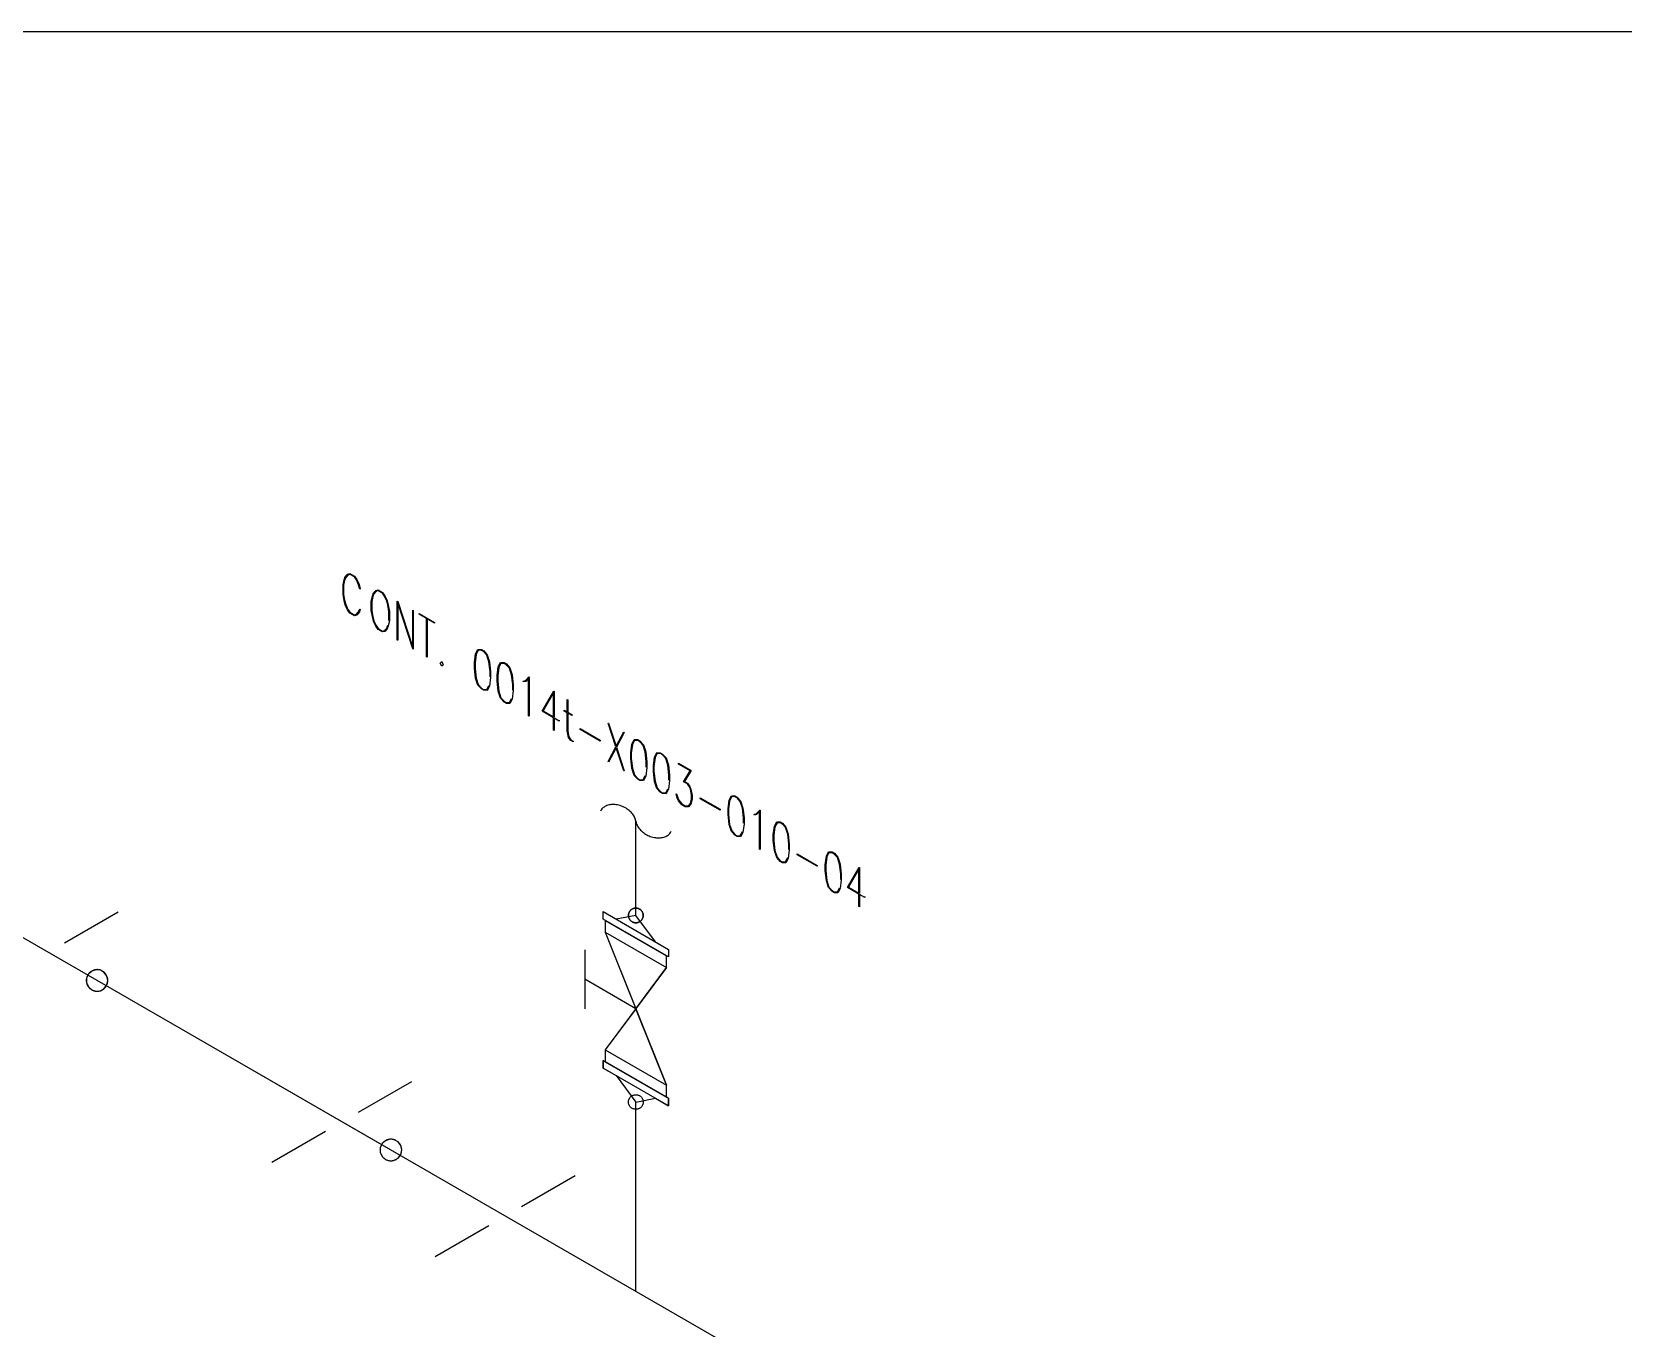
# Model space of a CAD drawing. Extents: x 0 to 17.2, y 0.1 to 11.3.
# Drawn here: x 4.374 to 8.573, y 7.746 to 11.167 of the extents above; entities that cross this region are included whole.
import ezdxf

# ---------------------------------------------------------------- set-up
doc = ezdxf.new("R2010")
doc.units = 0
for name, color, linetype in [('3', 1, 'CONTINUOUS'), ('BORDER', 3, 'CONTINUOUS'), ('COMP', 1, 'CONTINUOUS'), ('Continuation', 7, 'CONTINUOUS'), ('FITTINGS', 4, 'CONTINUOUS'), ('PIPE', 7, 'CONTINUOUS'), ('PIPE-ANNO', 150, 'CONTINUOUS'), ('UNAS.PIPE', 251, 'CONTINUOUS'), ('Welds', 7, 'CONTINUOUS')]:
    doc.layers.add(name, color=color, linetype=linetype)

msp = doc.modelspace()

# ---------------------------------------------------------------- linework, layer by layer
at = {"layer": '3'}
msp.add_lwpolyline([(5.9775, 8.3594), (5.9786, 8.3587), (5.9797, 8.3579), (5.9808, 8.3571), (5.9818, 8.3561), (5.9827, 8.3551), (5.9835, 8.354), (5.9843, 8.3529), (5.9849, 8.3517), (5.9855, 8.3505), (5.986, 8.3493), (5.9864, 8.348), (5.9868, 8.3467), (5.987, 8.3453), (5.9872, 8.344), (5.9872, 8.3426), (5.9872, 8.3413), (5.987, 8.3399), (5.9868, 8.3386), (5.9864, 8.3373), (5.986, 8.336), (5.9855, 8.3348), (5.9849, 8.3335), (5.9843, 8.3324), (5.9835, 8.3312), (5.9827, 8.3302), (5.9818, 8.3292), (5.9808, 8.3282), (5.9797, 8.3274), (5.9786, 8.3266), (5.9775, 8.3258), (5.9763, 8.3252), (5.9751, 8.3247), (5.9738, 8.3242), (5.9725, 8.3238), (5.9712, 8.3235), (5.9698, 8.3234), (5.9685, 8.3233), (5.9671, 8.3233), (5.9658, 8.3234), (5.9644, 8.3235), (5.9631, 8.3238), (5.9618, 8.3242), (5.9605, 8.3247), (5.9581, 8.3258), (5.9581, 8.3258), (5.957, 8.3266), (5.9559, 8.3274), (5.9548, 8.3282), (5.9538, 8.3292), (5.9529, 8.3302), (5.9521, 8.3312), (5.9514, 8.3324), (5.9507, 8.3335), (5.9501, 8.3348), (5.9496, 8.336), (5.9492, 8.3373), (5.9488, 8.3386), (5.9486, 8.3399), (5.9484, 8.3413), (5.9484, 8.3426), (5.9484, 8.344), (5.9486, 8.3453), (5.9488, 8.3467), (5.9492, 8.348), (5.9496, 8.3493), (5.9501, 8.3505), (5.9507, 8.3517), (5.9514, 8.3529), (5.9521, 8.354), (5.9529, 8.3551), (5.9538, 8.3561), (5.9548, 8.3571), (5.9559, 8.3579), (5.957, 8.3587), (5.9581, 8.3594), (5.9593, 8.3601), (5.9605, 8.3606), (5.9618, 8.3611), (5.9631, 8.3615), (5.9644, 8.3617), (5.9658, 8.3619), (5.9671, 8.362), (5.9685, 8.362), (5.9698, 8.3619), (5.9712, 8.3617), (5.9725, 8.3615), (5.9738, 8.3611), (5.9751, 8.3606), (5.9775, 8.3594)], dxfattribs=at)
at = {"layer": 'BORDER'}
msp.add_lwpolyline([(0.1692, 0.2247), (17.0808, 0.2247), (17.0808, 11.1675), (0.1692, 11.1675), (0.1692, 0.2247)], dxfattribs=at)
at = {"layer": 'COMP'}
for points in [[(5.9678, 8.3426), (6.0195, 8.3526), (6.054, 8.3327), (6.054, 8.3526), (5.8816, 8.4521), (5.8816, 8.4322), (5.9161, 8.4123), (5.9678, 8.3426)], [(5.8816, 8.4521), (6.054, 8.3526), (6.054, 8.3327), (5.8816, 8.4322), (5.8816, 8.4521)], [(5.9161, 8.4123), (5.9678, 8.3426), (6.0195, 8.3526)]]:
    msp.add_lwpolyline(points, dxfattribs=at)
at = {"layer": 'Continuation'}
for points in [[(5.2403, 9.6423), (5.2374, 9.6341), (5.2314, 9.6276), (5.2253, 9.6262), (5.2133, 9.6332), (5.2072, 9.6416), (5.2012, 9.655), (5.1983, 9.6668), (5.1953, 9.6834), (5.1953, 9.708), (5.1983, 9.7211), (5.2012, 9.7295), (5.2072, 9.736), (5.2133, 9.7375), (5.2253, 9.7306), (5.2314, 9.722), (5.2374, 9.7086), (5.2403, 9.697), (5.2391, 9.6966), (5.2362, 9.7078), (5.2305, 9.7206), (5.225, 9.7285), (5.2136, 9.7351), (5.208, 9.7336), (5.2023, 9.7274), (5.1994, 9.7196), (5.1966, 9.7069), (5.1966, 9.6829), (5.1994, 9.6669), (5.2023, 9.6558), (5.208, 9.643), (5.2136, 9.6351), (5.225, 9.6285), (5.2305, 9.63), (5.2362, 9.6362), (5.2391, 9.6441), (5.2403, 9.6423)], [(5.3147, 9.5995), (5.3118, 9.5912), (5.3058, 9.5847), (5.2997, 9.5833), (5.2876, 9.5902), (5.2816, 9.5986), (5.2755, 9.6121), (5.2726, 9.6238), (5.2696, 9.6404), (5.2696, 9.665), (5.2726, 9.6782), (5.2755, 9.6865), (5.2816, 9.693), (5.2876, 9.6946), (5.2997, 9.6876), (5.3058, 9.6791), (5.3118, 9.6656), (5.3147, 9.6539), (5.3177, 9.6373), (5.3177, 9.6127), (5.3147, 9.5995)], [(5.3164, 9.6137), (5.3164, 9.6378), (5.3135, 9.6537), (5.3106, 9.6649), (5.3049, 9.6777), (5.2993, 9.6856), (5.288, 9.6921), (5.2824, 9.6907), (5.2767, 9.6844), (5.2738, 9.6767), (5.271, 9.664), (5.271, 9.6399), (5.2738, 9.624), (5.2767, 9.6128), (5.2824, 9.6001), (5.288, 9.5921), (5.2993, 9.5856), (5.3049, 9.5871), (5.3106, 9.5933), (5.3135, 9.601)], [(5.3804, 9.5376), (5.379, 9.5385), (5.3395, 9.6599), (5.3395, 9.5613), (5.3382, 9.562), (5.3382, 9.6643), (5.3396, 9.6635), (5.3791, 9.5421), (5.3791, 9.6407), (5.3804, 9.6399), (5.3804, 9.5376)], [(5.4155, 9.5174), (5.4155, 9.6185), (5.3957, 9.6299), (5.3957, 9.6322), (5.4366, 9.6086), (5.4366, 9.6063), (5.4168, 9.6178), (5.4168, 9.5166), (5.4155, 9.5174)], [(5.5815, 9.4406), (5.5754, 9.429), (5.5663, 9.4293), (5.5603, 9.4328), (5.5512, 9.443), (5.5451, 9.4616), (5.5422, 9.4879), (5.5422, 9.5028), (5.5451, 9.5257), (5.5512, 9.5374), (5.5603, 9.5372), (5.5663, 9.5337), (5.5754, 9.5234), (5.5815, 9.5047), (5.5844, 9.4785), (5.5844, 9.4635), (5.5815, 9.4406)], [(5.5831, 9.4646), (5.5831, 9.4789), (5.5802, 9.5047), (5.5746, 9.522), (5.5662, 9.5315), (5.5605, 9.5348), (5.5521, 9.535), (5.5464, 9.5242), (5.5435, 9.5017), (5.5435, 9.4875), (5.5464, 9.4617), (5.5521, 9.4444), (5.5605, 9.4348), (5.5662, 9.4315), (5.5746, 9.4314), (5.5802, 9.4422)], [(5.4555, 9.4929), (5.4516, 9.5014), (5.4555, 9.5056), (5.4593, 9.497), (5.4555, 9.4929)], [(5.6413, 9.4061), (5.6352, 9.3945), (5.6261, 9.3948), (5.62, 9.3983), (5.611, 9.4085), (5.6049, 9.4271), (5.6019, 9.4534), (5.6019, 9.4683), (5.6049, 9.4912), (5.611, 9.5029), (5.62, 9.5027), (5.6261, 9.4992), (5.6352, 9.4889), (5.6413, 9.4702), (5.6442, 9.444), (5.6442, 9.429), (5.6413, 9.4061)], [(5.6429, 9.4301), (5.6429, 9.4444), (5.6399, 9.4702), (5.6343, 9.4875), (5.6259, 9.497), (5.6202, 9.5003), (5.6118, 9.5005), (5.6062, 9.4897), (5.6033, 9.4672), (5.6033, 9.453), (5.6062, 9.4272), (5.6118, 9.4099), (5.6202, 9.4003), (5.6259, 9.397), (5.6343, 9.3969), (5.6399, 9.4077)], [(5.6864, 9.361), (5.685, 9.3617), (5.685, 9.4614), (5.6774, 9.4528), (5.6715, 9.4514), (5.6708, 9.4537), (5.6766, 9.4553), (5.6855, 9.4649), (5.6864, 9.4643), (5.6864, 9.361)], [(5.7659, 9.3503), (5.7659, 9.348), (5.752, 9.3561), (5.752, 9.3231), (5.7507, 9.3239), (5.7507, 9.3569), (5.7208, 9.3741), (5.751, 9.4271), (5.752, 9.4265), (5.752, 9.3583)], [(5.7507, 9.3591), (5.7507, 9.4226), (5.7234, 9.3748), (5.7507, 9.3591)], [(5.8023, 9.2931), (5.7963, 9.2966), (5.79, 9.3052), (5.787, 9.3222), (5.787, 9.37), (5.7789, 9.3746), (5.7789, 9.3768), (5.787, 9.3722), (5.787, 9.4052), (5.7884, 9.4044), (5.7884, 9.3714), (5.7994, 9.365), (5.7994, 9.3628), (5.7884, 9.3692), (5.7884, 9.3217), (5.7912, 9.3062), (5.7966, 9.2985), (5.8023, 9.2952), (5.8023, 9.2931)], [(5.8212, 9.3281), (5.8737, 9.2978), (5.8737, 9.2955), (5.8212, 9.3259), (5.8212, 9.3281)], [(5.9359, 9.2165), (5.916, 9.2775), (5.8961, 9.2395), (5.8949, 9.2412), (5.9152, 9.2801), (5.8949, 9.3422), (5.8961, 9.3427), (5.916, 9.2816), (5.9359, 9.3198), (5.937, 9.318), (5.9168, 9.279), (5.937, 9.2169), (5.9359, 9.2165)], [(5.9939, 9.2025), (5.9878, 9.1909), (5.9787, 9.1912), (5.9727, 9.1947), (5.9636, 9.2049), (5.9575, 9.2235), (5.9546, 9.2498), (5.9546, 9.2647), (5.9575, 9.2876), (5.9636, 9.2993), (5.9727, 9.2991), (5.9787, 9.2956), (5.9878, 9.2853), (5.9939, 9.2666), (5.9968, 9.2404), (5.9968, 9.2254), (5.9939, 9.2025)], [(5.9955, 9.2265), (5.9955, 9.2408), (5.9926, 9.2666), (5.987, 9.2839), (5.9786, 9.2934), (5.9729, 9.2967), (5.9645, 9.2969), (5.9588, 9.2861), (5.9559, 9.2636), (5.9559, 9.2494), (5.9588, 9.2236), (5.9645, 9.2063), (5.9729, 9.1967), (5.9786, 9.1934), (5.987, 9.1933), (5.9926, 9.2041)], [(6.0537, 9.168), (6.0476, 9.1564), (6.0385, 9.1567), (6.0324, 9.1602), (6.0234, 9.1704), (6.0173, 9.189), (6.0144, 9.2153), (6.0144, 9.2302), (6.0173, 9.2531), (6.0234, 9.2648), (6.0324, 9.2646), (6.0385, 9.2611), (6.0476, 9.2508), (6.0537, 9.2321), (6.0566, 9.2059), (6.0566, 9.1909), (6.0537, 9.168)], [(6.0553, 9.192), (6.0553, 9.2063), (6.0523, 9.2321), (6.0468, 9.2494), (6.0383, 9.2589), (6.0326, 9.2622), (6.0242, 9.2624), (6.0186, 9.2516), (6.0157, 9.2291), (6.0157, 9.2149), (6.0186, 9.1891), (6.0242, 9.1718), (6.0326, 9.1622), (6.0383, 9.1589), (6.0468, 9.1588), (6.0523, 9.1696)], [(6.0806, 9.2367), (6.1141, 9.2174), (6.0966, 9.1886), (6.1041, 9.1842), (6.1102, 9.1757), (6.1133, 9.1686), (6.1163, 9.1519), (6.1163, 9.1418), (6.1133, 9.1285), (6.1072, 9.1219), (6.0982, 9.1222), (6.0893, 9.1274), (6.0803, 9.1375), (6.0771, 9.1445), (6.0742, 9.156), (6.0754, 9.1564), (6.0783, 9.1452), (6.0809, 9.139), (6.0895, 9.1294), (6.0981, 9.1244), (6.1066, 9.1242), (6.1122, 9.1304), (6.115, 9.1429), (6.115, 9.1524), (6.1122, 9.1682), (6.1094, 9.1742), (6.1038, 9.1822), (6.0939, 9.1879), (6.1114, 9.2167), (6.0806, 9.2345), (6.0806, 9.2367)], [(6.1374, 9.1455), (6.19, 9.1152), (6.19, 9.1129), (6.1374, 9.1433), (6.1374, 9.1455)], [(6.2504, 9.0544), (6.2443, 9.0428), (6.2352, 9.0431), (6.2292, 9.0466), (6.2201, 9.0568), (6.2141, 9.0754), (6.2111, 9.1017), (6.2111, 9.1166), (6.2141, 9.1395), (6.2201, 9.1512), (6.2292, 9.151), (6.2352, 9.1475), (6.2443, 9.1372), (6.2504, 9.1185), (6.2533, 9.0923), (6.2533, 9.0773), (6.2504, 9.0544)], [(6.252, 9.0784), (6.252, 9.0927), (6.2491, 9.1185), (6.2435, 9.1358), (6.2351, 9.1453), (6.2294, 9.1486), (6.221, 9.1488), (6.2154, 9.138), (6.2125, 9.1155), (6.2125, 9.1013), (6.2154, 9.0755), (6.221, 9.0582), (6.2294, 9.0486), (6.2351, 9.0453), (6.2435, 9.0452), (6.2491, 9.056)], [(6.2956, 9.0093), (6.2942, 9.01), (6.2942, 9.1097), (6.2866, 9.1011), (6.2806, 9.0997), (6.28, 9.102), (6.2857, 9.1036), (6.2946, 9.1132), (6.2956, 9.1126), (6.2956, 9.0093)], [(6.3699, 8.9854), (6.3638, 8.9738), (6.3547, 8.9741), (6.3487, 8.9776), (6.3396, 8.9878), (6.3335, 9.0064), (6.3306, 9.0327), (6.3306, 9.0476), (6.3335, 9.0705), (6.3396, 9.0822), (6.3487, 9.082), (6.3547, 9.0785), (6.3638, 9.0682), (6.3699, 9.0495), (6.3728, 9.0233), (6.3728, 9.0083), (6.3699, 8.9854)], [(6.3715, 9.0094), (6.3715, 9.0237), (6.3686, 9.0495), (6.363, 9.0668), (6.3546, 9.0763), (6.3489, 9.0796), (6.3405, 9.0798), (6.3349, 9.069), (6.332, 9.0465), (6.332, 9.0323), (6.3349, 9.0065), (6.3405, 8.9892), (6.3489, 8.9796), (6.3546, 8.9763), (6.363, 8.9762), (6.3686, 8.987)], [(6.3939, 8.9974), (6.4465, 8.9671), (6.4465, 8.9648), (6.3939, 8.9952), (6.3939, 8.9974)], [(6.507, 8.9063), (6.5008, 8.8947), (6.4918, 8.895), (6.4857, 8.8985), (6.4766, 8.9087), (6.4706, 8.9273), (6.4676, 8.9536), (6.4676, 8.9685), (6.4706, 8.9914), (6.4766, 9.0031), (6.4857, 9.0029), (6.4918, 8.9994), (6.5008, 8.9891), (6.507, 8.9704), (6.5099, 8.9442), (6.5099, 8.9292), (6.507, 8.9063)], [(6.5085, 8.9303), (6.5085, 8.9446), (6.5056, 8.9704), (6.5, 8.9877), (6.4916, 8.9972), (6.4859, 9.0005), (6.4775, 9.0007), (6.4719, 8.9899), (6.469, 8.9674), (6.469, 8.9532), (6.4719, 8.9274), (6.4775, 8.9101), (6.4859, 8.9005), (6.4916, 8.8972), (6.5, 8.8971), (6.5056, 8.9079)], [(6.5719, 8.885), (6.5719, 8.8827), (6.5579, 8.8908), (6.5579, 8.8578), (6.5566, 8.8586), (6.5566, 8.8916), (6.5267, 8.9088), (6.5569, 8.9617), (6.5579, 8.9612), (6.5579, 8.893)], [(6.5566, 8.8938), (6.5566, 8.9573), (6.5294, 8.9095), (6.5566, 8.8938)]]:
    msp.add_lwpolyline(points, dxfattribs=at)
at = {"layer": 'FITTINGS'}
for points in [[(4.4602, 8.7632), (4.6016, 8.8449)], [(6.0486, 8.3557), (6.0486, 8.3868), (5.9678, 8.5889), (6.0486, 8.6977), (6.0486, 8.7288), (5.887, 8.822), (5.887, 8.791), (5.9678, 8.5889), (5.887, 8.4801), (5.887, 8.449), (6.0486, 8.3557)], [(5.887, 8.822), (6.0486, 8.7288)], [(5.887, 8.791), (6.0486, 8.6977)], [(5.887, 8.791), (6.0486, 8.3868)], [(5.8332, 8.7443), (5.8332, 8.5889)], [(6.0486, 8.6977), (5.887, 8.4801)], [(5.9678, 8.5889), (5.8332, 8.6666)], [(5.887, 8.4801), (6.0486, 8.3868)], [(5.887, 8.449), (6.0486, 8.3557)], [(5.2356, 8.3156), (5.3769, 8.3972)], [(5.0075, 8.1839), (5.1489, 8.2656)], [(5.6663, 8.0669), (5.8077, 8.1485)], [(5.4383, 7.9352), (5.5797, 8.0169)]]:
    msp.add_lwpolyline(points, dxfattribs=at)
at = {"layer": 'PIPE'}
for points in [[(2.5646, 9.8076), (5.3215, 8.216)], [(4.9555, 8.4272), (13.6153, 3.4275)], [(5.9678, 7.8428), (5.9678, 8.3426)]]:
    msp.add_lwpolyline(points, dxfattribs=at)
at = {"layer": 'PIPE-ANNO'}
for points in [[(5.9678, 9.0838), (5.9673, 9.0865), (5.9666, 9.0892), (5.9656, 9.0919), (5.9644, 9.0946), (5.963, 9.0972), (5.9614, 9.0999), (5.9596, 9.1024), (5.9576, 9.1049), (5.9554, 9.1073), (5.9531, 9.1097), (5.9506, 9.1119), (5.9479, 9.114), (5.9451, 9.116), (5.9422, 9.1179), (5.9391, 9.1197), (5.936, 9.1212), (5.9328, 9.1227), (5.9296, 9.1239), (5.9262, 9.125), (5.9229, 9.126), (5.9196, 9.1267), (5.9162, 9.1273), (5.9129, 9.1276), (5.9096, 9.1278), (5.9063, 9.1278), (5.9031, 9.1276), (5.9, 9.1273), (5.897, 9.1267), (5.8942, 9.126), (5.8914, 9.125), (5.8888, 9.1239), (5.8863, 9.1227), (5.884, 9.1212), (5.8819, 9.1197), (5.8799, 9.1179), (5.8782, 9.1161), (5.8766, 9.1141), (5.8753, 9.1119), (5.8743, 9.11)], [(5.9678, 9.0838), (5.9683, 9.0812), (5.969, 9.0785), (5.97, 9.0758), (5.9712, 9.0731), (5.9726, 9.0704), (5.9742, 9.0678), (5.976, 9.0653), (5.978, 9.0628), (5.9802, 9.0603), (5.9825, 9.058), (5.985, 9.0558), (5.9877, 9.0536), (5.9905, 9.0516), (5.9934, 9.0498), (5.9965, 9.048), (5.9996, 9.0465), (6.0028, 9.045), (6.006, 9.0438), (6.0094, 9.0427), (6.0127, 9.0417), (6.016, 9.041), (6.0194, 9.0404), (6.0227, 9.0401), (6.026, 9.0399), (6.0293, 9.0399), (6.0325, 9.0401), (6.0356, 9.0404), (6.0386, 9.041), (6.0414, 9.0417), (6.0442, 9.0427), (6.0468, 9.0438), (6.0493, 9.045), (6.0516, 9.0464), (6.0537, 9.048), (6.0557, 9.0498), (6.0574, 9.0516), (6.059, 9.0536), (6.0603, 9.0558), (6.0613, 9.0577)]]:
    msp.add_lwpolyline(points, dxfattribs=at)
at = {"layer": 'UNAS.PIPE'}
for points in [[(5.9678, 8.8351), (5.9678, 9.0838)], [(6.054, 8.7256), (5.8816, 8.8252), (5.8816, 8.8451), (6.054, 8.7456), (6.054, 8.7256)], [(6.0195, 8.7655), (5.9678, 8.8351), (5.9161, 8.8252)], [(5.9581, 8.8183), (5.957, 8.8191), (5.9559, 8.8199), (5.9548, 8.8207), (5.9538, 8.8217), (5.9529, 8.8227), (5.9521, 8.8237), (5.9514, 8.8249), (5.9507, 8.826), (5.9501, 8.8273), (5.9496, 8.8285), (5.9492, 8.8298), (5.9488, 8.8311), (5.9486, 8.8324), (5.9484, 8.8338), (5.9484, 8.8351), (5.9484, 8.8365), (5.9486, 8.8378), (5.9488, 8.8392), (5.9492, 8.8405), (5.9496, 8.8418), (5.9501, 8.843), (5.9507, 8.8443), (5.9514, 8.8454), (5.9521, 8.8465), (5.9529, 8.8476), (5.9538, 8.8486), (5.9548, 8.8496), (5.9559, 8.8504), (5.957, 8.8512), (5.9581, 8.8519), (5.9593, 8.8526), (5.9605, 8.8531), (5.9618, 8.8536), (5.9631, 8.854), (5.9644, 8.8542), (5.9658, 8.8544), (5.9671, 8.8545), (5.9685, 8.8545), (5.9698, 8.8544), (5.9712, 8.8542), (5.9725, 8.854), (5.9738, 8.8536), (5.9751, 8.8531), (5.9775, 8.8519), (5.9786, 8.8512), (5.9797, 8.8504), (5.9808, 8.8496), (5.9818, 8.8486), (5.9827, 8.8476), (5.9835, 8.8465), (5.9843, 8.8454), (5.9849, 8.8443), (5.9855, 8.843), (5.986, 8.8418), (5.9864, 8.8405), (5.9868, 8.8392), (5.987, 8.8378), (5.9872, 8.8365), (5.9872, 8.8351), (5.9872, 8.8338), (5.987, 8.8324), (5.9868, 8.8311), (5.9864, 8.8298), (5.986, 8.8285), (5.9855, 8.8273), (5.9849, 8.826), (5.9843, 8.8249), (5.9835, 8.8237), (5.9827, 8.8227), (5.9818, 8.8217), (5.9808, 8.8207), (5.9797, 8.8199), (5.9786, 8.8191), (5.9775, 8.8183), (5.9763, 8.8177), (5.9751, 8.8172), (5.9738, 8.8167), (5.9725, 8.8163), (5.9712, 8.816), (5.9698, 8.8159), (5.9685, 8.8158), (5.9671, 8.8158), (5.9658, 8.8159), (5.9644, 8.816), (5.9631, 8.8163), (5.9618, 8.8167), (5.9605, 8.8172), (5.9581, 8.8183)], [(5.9872, 8.8351), (5.9872, 8.8365), (5.987, 8.8378), (5.9868, 8.8392), (5.9864, 8.8405), (5.986, 8.8418), (5.9855, 8.843), (5.9849, 8.8443), (5.9843, 8.8454), (5.9835, 8.8465), (5.9827, 8.8476), (5.9818, 8.8486), (5.9808, 8.8496), (5.9797, 8.8504), (5.9786, 8.8512), (5.9775, 8.8519), (5.9763, 8.8526), (5.9751, 8.8531), (5.9738, 8.8536), (5.9725, 8.854), (5.9712, 8.8542), (5.9698, 8.8544), (5.9685, 8.8545), (5.9671, 8.8545), (5.9658, 8.8544), (5.9644, 8.8542), (5.9631, 8.854), (5.9618, 8.8536), (5.9605, 8.8531), (5.9593, 8.8526), (5.9581, 8.8519), (5.957, 8.8512), (5.9559, 8.8504), (5.9548, 8.8496), (5.9538, 8.8486), (5.9529, 8.8476), (5.9521, 8.8465), (5.9514, 8.8454), (5.9507, 8.8443), (5.9501, 8.843), (5.9496, 8.8418), (5.9492, 8.8405), (5.9488, 8.8392), (5.9486, 8.8378), (5.9484, 8.8365), (5.9484, 8.8351), (5.9484, 8.8338), (5.9486, 8.8324), (5.9488, 8.8311), (5.9492, 8.8298), (5.9496, 8.8285), (5.9501, 8.8273), (5.9507, 8.826), (5.9514, 8.8249), (5.9521, 8.8237), (5.9529, 8.8227), (5.9538, 8.8217), (5.9548, 8.8207), (5.9559, 8.8199), (5.957, 8.8191), (5.9581, 8.8183), (5.9593, 8.8177), (5.9605, 8.8172), (5.9618, 8.8167), (5.9631, 8.8163), (5.9644, 8.816), (5.9658, 8.8159), (5.9671, 8.8158), (5.9685, 8.8158), (5.9698, 8.8159), (5.9712, 8.816), (5.9725, 8.8163), (5.9738, 8.8167), (5.9751, 8.8172), (5.9763, 8.8177), (5.9775, 8.8183), (5.9786, 8.8191), (5.9797, 8.8199), (5.9808, 8.8207), (5.9818, 8.8217), (5.9827, 8.8227), (5.9835, 8.8237), (5.9843, 8.8249), (5.9849, 8.826), (5.9855, 8.8273), (5.986, 8.8285), (5.9864, 8.8298), (5.9868, 8.8311), (5.987, 8.8324), (5.9872, 8.8351)]]:
    msp.add_lwpolyline(points, dxfattribs=at)
at = {"layer": 'WELD POINTS'}
for points in [[(4.5746, 8.6636), (4.5745, 8.6656), (4.5743, 8.6676), (4.574, 8.6695), (4.5735, 8.6715), (4.5729, 8.6734), (4.5721, 8.6752), (4.5712, 8.677), (4.5702, 8.6787), (4.5691, 8.6804), (4.5679, 8.6819), (4.5666, 8.6834), (4.5652, 8.6848), (4.5636, 8.6861), (4.562, 8.6872), (4.5603, 8.6883), (4.5586, 8.6892), (4.5568, 8.69), (4.5549, 8.6907), (4.553, 8.6912), (4.551, 8.6917), (4.5491, 8.6919), (4.5471, 8.6921), (4.5451, 8.6921), (4.5431, 8.6919), (4.5412, 8.6917), (4.5392, 8.6912), (4.5373, 8.6907), (4.5354, 8.69), (4.5336, 8.6892), (4.5319, 8.6883), (4.5302, 8.6872), (4.5286, 8.6861), (4.527, 8.6848), (4.5256, 8.6834), (4.5243, 8.6819), (4.5231, 8.6804), (4.5219, 8.6787), (4.521, 8.677), (4.5201, 8.6752), (4.5193, 8.6734), (4.5187, 8.6715), (4.5182, 8.6695), (4.5179, 8.6676), (4.5177, 8.6656), (4.5176, 8.6636), (4.5177, 8.6616), (4.5179, 8.6597), (4.5182, 8.6577), (4.5187, 8.6558), (4.5193, 8.6539), (4.5201, 8.652), (4.521, 8.6502), (4.5219, 8.6485), (4.5231, 8.6469), (4.5243, 8.6453), (4.5256, 8.6438), (4.527, 8.6425), (4.5286, 8.6412), (4.5302, 8.64), (4.5319, 8.639), (4.5336, 8.638), (4.5354, 8.6372), (4.5373, 8.6365), (4.5392, 8.636), (4.5412, 8.6356), (4.5431, 8.6353), (4.5451, 8.6352), (4.5471, 8.6352), (4.5491, 8.6353), (4.551, 8.6356), (4.553, 8.636), (4.5549, 8.6365), (4.5568, 8.6372), (4.5586, 8.638), (4.5603, 8.639), (4.562, 8.64), (4.5636, 8.6412), (4.5652, 8.6425), (4.5666, 8.6438), (4.5679, 8.6453), (4.5691, 8.6469), (4.5702, 8.6485), (4.5712, 8.6502), (4.5721, 8.652), (4.5729, 8.6539), (4.5735, 8.6558), (4.574, 8.6577), (4.5743, 8.6597), (4.5746, 8.6636)], [(4.5746, 8.6636), (4.5721, 8.6752), (4.5652, 8.6848), (4.5549, 8.6907), (4.5431, 8.6919), (4.5319, 8.6883), (4.5231, 8.6804), (4.5182, 8.6695), (4.5182, 8.6577), (4.5231, 8.6469), (4.5319, 8.639), (4.5431, 8.6353), (4.5549, 8.6365), (4.5652, 8.6425), (4.5721, 8.652), (4.5746, 8.6636)], [(5.3499, 8.216), (5.3499, 8.2179), (5.3497, 8.2199), (5.3493, 8.2219), (5.3488, 8.2238), (5.3482, 8.2257), (5.3475, 8.2275), (5.3466, 8.2293), (5.3456, 8.231), (5.3445, 8.2327), (5.3433, 8.2343), (5.342, 8.2357), (5.3405, 8.2371), (5.339, 8.2384), (5.3374, 8.2396), (5.3357, 8.2406), (5.334, 8.2415), (5.3321, 8.2424), (5.3303, 8.243), (5.3284, 8.2436), (5.3264, 8.244), (5.3244, 8.2443), (5.3225, 8.2444), (5.3205, 8.2444), (5.3185, 8.2443), (5.3165, 8.244), (5.3146, 8.2436), (5.3127, 8.243), (5.3108, 8.2424), (5.309, 8.2415), (5.3072, 8.2406), (5.3055, 8.2396), (5.3039, 8.2384), (5.3024, 8.2371), (5.301, 8.2357), (5.2997, 8.2343), (5.2984, 8.2327), (5.2973, 8.231), (5.2963, 8.2293), (5.2955, 8.2275), (5.2947, 8.2257), (5.2941, 8.2238), (5.2936, 8.2219), (5.2933, 8.2199), (5.2931, 8.2179), (5.293, 8.216), (5.2931, 8.214), (5.2933, 8.212), (5.2936, 8.21), (5.2941, 8.2081), (5.2947, 8.2062), (5.2955, 8.2044), (5.2963, 8.2026), (5.2973, 8.2009), (5.2984, 8.1992), (5.2997, 8.1976), (5.301, 8.1962), (5.3024, 8.1948), (5.3039, 8.1935), (5.3055, 8.1923), (5.3072, 8.1913), (5.309, 8.1904), (5.3108, 8.1896), (5.3127, 8.1889), (5.3146, 8.1883), (5.3165, 8.1879), (5.3185, 8.1876), (5.3205, 8.1875), (5.3225, 8.1875), (5.3244, 8.1876), (5.3264, 8.1879), (5.3284, 8.1883), (5.3303, 8.1889), (5.3321, 8.1896), (5.334, 8.1904), (5.3357, 8.1913), (5.3374, 8.1923), (5.339, 8.1935), (5.3405, 8.1948), (5.342, 8.1962), (5.3433, 8.1976), (5.3445, 8.1992), (5.3456, 8.2009), (5.3466, 8.2026), (5.3475, 8.2044), (5.3482, 8.2062), (5.3488, 8.2081), (5.3493, 8.21), (5.3497, 8.212), (5.3499, 8.216)], [(5.3499, 8.216), (5.3475, 8.2275), (5.3405, 8.2371), (5.3303, 8.243), (5.3185, 8.2443), (5.3072, 8.2406), (5.2984, 8.2327), (5.2936, 8.2219), (5.2936, 8.21), (5.2984, 8.1992), (5.3072, 8.1913), (5.3185, 8.1876), (5.3303, 8.1889), (5.3405, 8.1948), (5.3475, 8.2044), (5.3499, 8.216)]]:
    msp.add_lwpolyline(points, dxfattribs=at)
at = {"layer": 'Welds'}
msp.add_lwpolyline([(5.9581, 8.3258), (5.957, 8.3266), (5.9559, 8.3274), (5.9548, 8.3282), (5.9538, 8.3292), (5.9529, 8.3302), (5.9521, 8.3312), (5.9514, 8.3324), (5.9507, 8.3335), (5.9501, 8.3348), (5.9496, 8.336), (5.9492, 8.3373), (5.9488, 8.3386), (5.9486, 8.3399), (5.9484, 8.3413), (5.9484, 8.3426), (5.9484, 8.344), (5.9486, 8.3453), (5.9488, 8.3467), (5.9492, 8.348), (5.9496, 8.3493), (5.9501, 8.3505), (5.9507, 8.3517), (5.9514, 8.3529), (5.9521, 8.354), (5.9529, 8.3551), (5.9538, 8.3561), (5.9548, 8.3571), (5.9559, 8.3579), (5.957, 8.3587), (5.9581, 8.3594), (5.9593, 8.3601), (5.9605, 8.3606), (5.9618, 8.3611), (5.9631, 8.3615), (5.9644, 8.3617), (5.9658, 8.3619), (5.9671, 8.362), (5.9685, 8.362), (5.9698, 8.3619), (5.9712, 8.3617), (5.9725, 8.3615), (5.9738, 8.3611), (5.9751, 8.3606), (5.9763, 8.3601), (5.9775, 8.3594), (5.9786, 8.3587), (5.9797, 8.3579), (5.9808, 8.3571), (5.9818, 8.3561), (5.9827, 8.3551), (5.9835, 8.354), (5.9843, 8.3529), (5.9849, 8.3517), (5.9855, 8.3505), (5.986, 8.3493), (5.9864, 8.348), (5.9868, 8.3467), (5.987, 8.3453), (5.9872, 8.344), (5.9872, 8.3426), (5.9872, 8.3413), (5.987, 8.3399), (5.9868, 8.3386), (5.9864, 8.3373), (5.986, 8.336), (5.9855, 8.3348), (5.9849, 8.3335), (5.9843, 8.3324), (5.9835, 8.3312), (5.9827, 8.3302), (5.9818, 8.3292), (5.9808, 8.3282), (5.9797, 8.3274), (5.9786, 8.3266), (5.9775, 8.3258), (5.9763, 8.3252), (5.9751, 8.3247), (5.9738, 8.3242), (5.9725, 8.3238), (5.9712, 8.3235), (5.9698, 8.3234), (5.9685, 8.3233), (5.9671, 8.3233), (5.9658, 8.3234), (5.9644, 8.3235), (5.9631, 8.3238), (5.9618, 8.3242), (5.9605, 8.3247), (5.9581, 8.3258)], dxfattribs=at)

doc.saveas('drawing.dxf')
